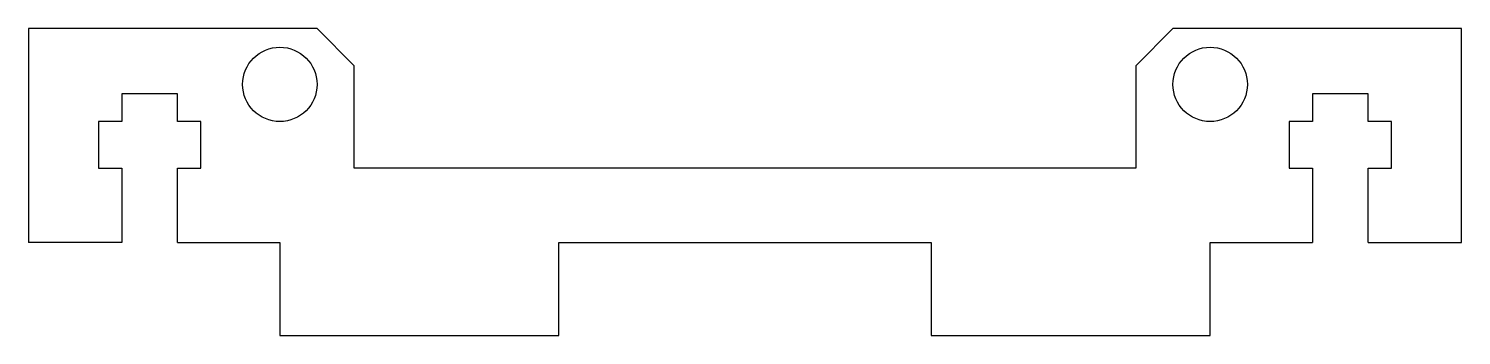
# Model space of a CAD drawing. Header units: millimetres. Extents: x 0 to 77, y -5 to 11.5.
import ezdxf

# ---------------------------------------------------------------- set-up
doc = ezdxf.new("R2010")
doc.units = ezdxf.units.MM

msp = doc.modelspace()

# ---------------------------------------------------------------- linework, layer by layer
for p, q in [((15.5, 11.5), (0, 11.5)), ((0, 11.5), (0, 0)), ((15.5, 11.5), (17.5, 9.5)), ((59.5, 9.5), (61.5, 11.5)), ((77, 11.5), (61.5, 11.5)), ((77, 0), (77, 11.5)), ((17.5, 4), (17.5, 9.5)), ((59.5, 9.5), (59.5, 4)), ((8, 8), (5, 8)), ((5, 8), (5, 6.5)), ((8, 6.5), (8, 8)), ((72, 8), (69, 8)), ((69, 8), (69, 6.5)), ((72, 6.5), (72, 8)), ((5, 6.5), (3.75, 6.5)), ((3.75, 6.5), (3.75, 4)), ((9.25, 6.5), (8, 6.5)), ((9.25, 4), (9.25, 6.5)), ((69, 6.5), (67.75, 6.5)), ((67.75, 6.5), (67.75, 4)), ((73.25, 6.5), (72, 6.5)), ((73.25, 4), (73.25, 6.5)), ((3.75, 4), (5, 4)), ((5, 4), (5, 0)), ((8, 0), (8, 4)), ((8, 4), (9.25, 4)), ((59.5, 4), (17.5, 4)), ((67.75, 4), (69, 4)), ((69, 4), (69, 0)), ((72, 0), (72, 4)), ((72, 4), (73.25, 4)), ((5, 0), (0, 0)), ((8, 0), (13.5, 0)), ((13.5, 0), (13.5, -5)), ((28.5, -5), (28.5, 0)), ((28.5, 0), (48.5, 0)), ((48.5, 0), (48.5, -5)), ((63.5, -5), (63.5, 0)), ((63.5, 0), (69, 0)), ((72, 0), (77, 0)), ((13.5, -5), (28.5, -5)), ((48.5, -5), (63.5, -5))]:
    msp.add_line(p, q)
for centre in [(13.5, 8.5), (63.5, 8.5)]:
    msp.add_circle(centre, 2)

doc.saveas('drawing.dxf')
